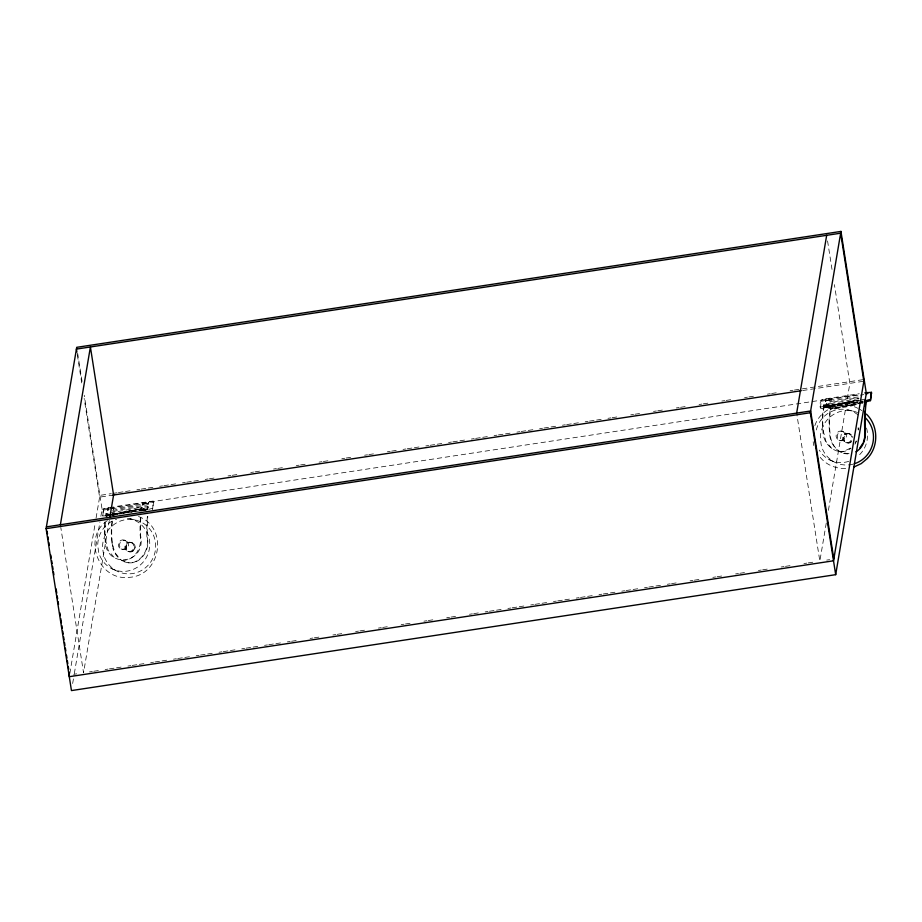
<?xml version="1.0" encoding="UTF-8"?>
<svg xmlns="http://www.w3.org/2000/svg" width="922" height="922" viewBox="0 0 922 922"><rect width="100%" height="100%" fill="white"/><g stroke="black" fill="none" stroke-linecap="round" stroke-linejoin="round"><path stroke-width="0.69" stroke-dasharray="4.61 3.46" d="M147.37 516.378A167.988 162.687 -70.8 0 0 146.944 537.975C150.125 551.46 137.366 567.099 124.666 561.809C138.726 567.237 150.39 551.114 147.359 538.125A167.988 162.687 -70.8 0 1 147.797 516.539M140.974 510.465L141.239 507.261L147.716 509.497M69.818 673.521L95.323 522.543M96.072 518.037L99.91 495.379L111.285 493.65M72.654 683.49L74.094 674.996M74.325 673.579L99.922 522.002M100.878 516.332L102.077 509.255L84.225 395.261M112.369 506.996L103.633 508.806L102.423 515.94L106.595 515.767M102.815 515.629L103.575 508.886M106.606 515.168L106.756 514.28L106.791 516.32L106.606 515.168L110.098 514.637M107.782 510.431L107.747 508.391L107.782 510.431L111.274 509.901M109.303 520.423L83.556 672.806L60.817 527.58M112.588 513.393L112.611 515.433L112.588 513.393L109.084 513.923M113.763 508.667L113.613 509.555L113.579 507.515L113.763 508.667L110.26 509.198M141.734 511.019L141.711 508.979L147.532 508.103L147.716 509.255L141.884 510.143L141.504 509.105L147.67 511.019L141.32 508.956L141.4 510.615L119.606 514.003M142.737 505.129L142.703 503.089L142.737 505.129L148.557 504.253L148.523 502.213L148.557 504.253M147.532 508.103L147.382 508.979L141.562 509.866M153.686 501.222L152.672 509.44L153.19 501.049L113.752 506.789M863.418 402.165L824.568 408.066C816.869 411.627 819.335 396.956 825.997 398.777L859.246 393.729M820.373 408.169L821.375 400.033M824.395 406.302L824.545 405.426L830.376 404.539L830.399 406.579L824.579 407.466L824.395 406.302L830.226 405.426L830.376 404.539M825.57 401.577L825.547 399.537L825.57 401.577L831.402 400.69L831.367 398.65L831.402 400.69M824.579 407.466L824.545 405.426M826.273 523.051L819.842 561.152L796.873 414.508M828.417 510.35L849.865 383.356L834.41 284.656M105.719 515.997L105.834 513.808L108.715 513.266M106.145 516.147L106.284 515.421L110.525 514.637M860.099 403.271L830.376 408.757L830.238 409.483A82.6 79.995 -70.8 0 0 829.685 433.536C829.788 443.966 838.352 455.042 849.485 453.831M859.027 398.408L823.588 405L830.192 407.19L830.664 409.633A82.6 79.995 -70.8 0 0 830.111 433.686C830.526 441.673 834.767 449.821 842.454 452.944M823.588 405L823.507 407.144A82.6 79.995 -70.8 0 0 822.954 431.196C822.873 445.637 838.605 457.831 850.994 448.23M814.864 425.641C820.373 408.665 842.178 399.952 857.944 408.331M112.761 514.557L109.269 515.087L141.596 508.909C140.836 510.995 142.449 508.322 140.812 508.829M855.051 443.033L856.146 440.958M854.924 444.22L856.561 441.108M103.76 510.05L153.87 502.386M152.499 508.287L148.765 509.359M821.548 401.185L859.431 394.893M836 405.403L824.176 407.236L854.763 400.678L824.314 406.66L824.233 407.57L859.189 401.762M141.758 508.967L141.458 509.82L141.239 508.979M107.378 520.619C82.289 537.238 98.285 580.376 127.893 577.391C161.235 576.976 169.325 526.531 137.655 516.239M850.58 448.092L843.757 451.284L839.493 451.469M858.601 399.964L823.553 406.429L830.791 408.895L857.345 403.951L830.71 408.919M830.791 408.895L832.105 408.434M111.931 514.384L136.975 509.532L112.058 514.43M136.975 509.532L133.206 510.465M854.763 400.678L835.378 404.481M117.59 513.347L106.387 516.101L110.502 515.456M110.675 514.695L106.526 515.513L106.422 516.285M832.877 408.169L830.134 408.677L830.538 409.76L857.714 404.746M110.121 513.001L141.239 507.261M141.17 508.76L105.765 515.294L111.285 517.184M112.98 515.225L118.212 514.257M824.314 406.66L858.048 400.436M858.762 403.744L862.957 402.972L858.751 403.698M111.862 515.248L115.976 514.603M112.715 493.431L116.979 492.786M118.408 492.567L124.101 491.703M125.519 491.495L131.212 490.631M136.905 489.766L139.752 489.328M141.181 489.121L146.875 488.257M148.292 488.038L153.986 487.173M159.679 486.309L162.526 485.882M163.943 485.663L169.636 484.799M171.066 484.58L176.759 483.716M182.452 482.851L185.299 482.425M186.717 482.206L192.41 481.342M193.839 481.134L199.532 480.27M205.214 479.405L208.061 478.967M209.49 478.76L215.183 477.896M227.988 475.948L230.834 475.522M232.263 475.303L237.957 474.438M250.761 472.502L253.608 472.064M255.025 471.845L260.719 470.981M273.534 469.044L276.381 468.607M277.799 468.399L283.492 467.535M296.296 465.587L299.143 465.161M300.572 464.942L306.265 464.077M319.07 462.141L321.916 461.703M323.345 461.484L329.039 460.631M341.843 458.683L344.69 458.257M346.107 458.038L351.801 457.174M364.616 455.226L367.463 454.8M368.881 454.581L374.574 453.716M387.378 451.78L390.225 451.342M391.654 451.135L397.347 450.27M403.041 449.406L405.887 448.968M407.305 448.76L412.998 447.896M414.427 447.677L420.121 446.813M425.814 445.948L428.661 445.522M430.078 445.303L435.772 444.439M437.189 444.22L442.883 443.355M448.576 442.491L451.423 442.064M452.852 441.845L458.545 440.981M459.963 440.774L465.656 439.909M471.349 439.045L474.196 438.607M475.625 438.399L481.307 437.535M482.736 437.316L488.43 436.452M494.123 435.587L496.97 435.161M498.387 434.942L504.08 434.078M505.51 433.859L511.203 432.994M516.896 432.141L519.743 431.703M521.161 431.484L526.854 430.62M528.271 430.413L533.965 429.548M539.658 428.684L542.505 428.246M543.934 428.038L549.627 427.174M551.045 426.955L556.738 426.091M562.432 425.226L565.278 424.8M566.707 424.581L572.401 423.717M573.818 423.498L579.512 422.645M585.205 421.78L588.052 421.342M589.469 421.123L595.163 420.271M596.592 420.052L602.285 419.187M607.978 418.323L610.825 417.897M612.243 417.678L617.936 416.813M630.74 414.865L633.587 414.439M635.016 414.22L640.709 413.356M653.514 411.419L656.36 410.982M657.789 410.774L663.483 409.91M676.287 407.962L679.134 407.536M680.551 407.317L686.245 406.452M699.06 404.504L701.907 404.078M703.325 403.859L709.018 402.995M721.822 401.058L724.669 400.621M726.098 400.413L731.791 399.549M744.596 397.601L747.442 397.175M748.871 396.956L754.565 396.091M767.369 394.155L770.216 393.717M771.633 393.498L777.327 392.634M790.142 390.698L792.989 390.26M794.407 390.052L862.715 379.691M113.59 495.022L99.611 497.142L84.156 398.442M802.647 390.525L863.845 381.235M102.077 509.255L109.199 508.172M110.087 508.045L859.2 394.432M107.597 509.278L112.265 508.575M142.553 503.977L148.373 503.089M825.397 400.425L831.218 399.537M860.341 395.123L863.833 394.593M142.887 504.253L148.707 503.366M825.72 400.69L831.552 399.814M861.828 399.768L865.32 399.238M824.729 406.579L830.549 405.692M109.372 515.34L121.865 513.45M123.248 513.243L145.446 509.866M820.188 407.017L863.234 401.012M859.534 402.165L863.027 401.635M73.772 674.293L76.699 673.844M89.503 671.908L92.35 671.47M93.779 671.262L99.472 670.398M105.166 669.533L108.012 669.095M109.43 668.888L115.123 668.024M116.541 667.805L122.234 666.94M127.928 666.076L130.774 665.649M132.203 665.43L137.897 664.566M139.314 664.347L145.008 663.494M150.701 662.63L153.548 662.192M154.977 661.973L160.659 661.12M162.088 660.901L167.781 660.037M173.474 659.172L176.321 658.746M177.739 658.527L183.432 657.663M184.861 657.444L190.554 656.579M196.248 655.715L199.094 655.288M200.512 655.069L206.205 654.205M207.623 653.998L213.316 653.133M219.01 652.269L221.856 651.831M223.285 651.624L228.979 650.759M230.396 650.54L236.09 649.676M241.783 648.811L244.63 648.385M246.059 648.166L251.752 647.302M253.17 647.083L258.863 646.218M264.556 645.354L267.403 644.927M268.821 644.709L274.514 643.844M275.943 643.637L281.636 642.772M287.33 641.908L290.176 641.47M291.594 641.263L297.287 640.398M310.092 638.45L312.938 638.024M314.367 637.805L320.061 636.941M332.865 635.004L335.712 634.567M337.141 634.348L342.834 633.483M355.638 631.547L358.485 631.109M359.903 630.902L365.596 630.037M378.412 628.089L381.259 627.663M382.676 627.444L388.369 626.58M401.174 624.643L404.02 624.206M405.45 623.987L411.143 623.134M423.947 621.186L426.794 620.76M428.223 620.541L433.916 619.676M446.721 617.728L449.567 617.302M450.985 617.083L456.678 616.219M469.494 614.283L472.341 613.845M473.758 613.637L479.452 612.773M485.145 611.908L487.992 611.47M489.409 611.263L495.102 610.399M496.532 610.18L502.225 609.315M507.918 608.451L510.765 608.024M512.183 607.805L517.876 606.941M519.305 606.722L524.998 605.858M530.692 604.993L533.527 604.567M534.956 604.348L540.649 603.484M542.067 603.276L547.76 602.412M553.454 601.547L556.3 601.109M557.729 600.902L563.423 600.038M564.84 599.819L570.534 598.954M576.227 598.09L579.074 597.663M580.491 597.444L586.185 596.58M587.614 596.361L593.307 595.497M599 594.644L601.847 594.206M603.265 593.987L608.958 593.123M610.387 592.915L616.08 592.051M621.774 591.186L624.62 590.748M626.038 590.541L631.731 589.677M633.149 589.458L638.842 588.593M644.536 587.729L647.382 587.302M648.811 587.083L654.505 586.219M655.922 586L661.616 585.147M667.309 584.283L670.156 583.845M671.585 583.626L677.267 582.773M690.082 580.825L692.929 580.399M694.347 580.18L700.04 579.316M712.856 577.368L715.703 576.942M717.12 576.723L722.813 575.858M735.618 573.922L738.464 573.484M739.893 573.277L745.587 572.412M758.391 570.464L761.238 570.038M762.667 569.819L768.349 568.955M781.164 567.007L784.011 566.581M785.429 566.362L791.122 565.497M803.938 563.561L806.785 563.123M808.202 562.916L813.896 562.051M826.7 560.103L829.627 559.666M845.681 468.537C835.781 468.86 825.317 464.642 819.543 456.378M849.07 453.682L842.028 452.806M121.704 560.322C134.647 561.44 142.426 547.126 140.213 535.647A167.988 162.687 -70.8 0 1 140.386 517.634M847.837 409.887L853.323 411.177M130.037 518.752L135.534 520.043M842.305 431.277A4.714 4.564 -70.8 0 1 843.526 439.298A4.714 4.564 -70.8 0 1 836.127 436.509A4.714 4.564 -70.8 0 1 842.305 431.277L843.492 431.692A4.714 4.564 -70.8 0 1 844.725 439.713A4.714 4.564 -70.8 0 1 837.314 436.924A4.714 4.564 -70.8 0 1 843.492 431.692M848.851 433.559A4.714 4.564 -70.8 0 1 850.084 441.58A4.714 4.564 -70.8 0 1 842.673 438.791A4.714 4.564 -70.8 0 1 848.851 433.559L850.049 433.974M838.997 440.117L840.196 440.532M845.555 442.387L846.742 442.802M105.88 513.785L111.101 515.594M124.516 540.142A4.714 4.564 -70.8 0 1 125.738 548.152A4.714 4.564 -70.8 0 1 118.327 545.375A4.714 4.564 -70.8 0 1 124.516 540.142L125.703 540.557A4.714 4.564 -70.8 0 1 126.925 548.567A4.714 4.564 -70.8 0 1 119.526 545.789A4.714 4.564 -70.8 0 1 125.703 540.557M131.062 542.413A4.714 4.564 -70.8 0 1 132.284 550.434A4.714 4.564 -70.8 0 1 124.885 547.645A4.714 4.564 -70.8 0 1 131.062 542.413L132.261 542.827A4.714 4.564 -70.8 0 1 133.483 550.849A4.714 4.564 -70.8 0 1 126.072 548.06A4.714 4.564 -70.8 0 1 132.261 542.827M112 521.322A82.6 79.995 -70.8 0 0 111.896 542.39L114.87 552.589L120.782 559.677M121.208 548.97L122.396 549.385M127.755 551.252L128.953 551.667M111.885 542.401L113.164 547.991M851.502 401.646L851.409 402.557M133.702 510.5L133.621 511.41M828.936 459.479L834.018 461.853M111.147 568.332L116.23 570.718M124.666 561.809C118.615 559.493 114.374 554.007 112.738 547.852M859.627 409.034L861.782 410.624M831.84 448.472L825.928 441.396L823.369 431.346A82.6 79.995 -70.8 0 1 823.922 407.293L824.072 406.567L824.233 407.57M114.051 557.337L108.139 550.25L105.581 540.2A82.6 79.995 -70.8 0 1 105.362 522.129M106.284 515.421L106.433 516.424M827.564 240.953L832.197 270.561M830.226 405.426L830.399 406.579M825.997 398.777L826.181 399.929M826.366 404.193L826.55 405.346M824.383 406.902L824.568 408.066M149.779 501.326L149.952 502.478M147.912 506.397L148.096 507.549M108.208 507.63L108.393 508.783M77.609 352.965L82.242 382.572M77.31 354.728L81.724 382.93M813.169 441.753L813.711 445.51M858.474 427.946L858.578 429.963M858.048 427.796L858.163 429.813M104.935 521.979A82.6 79.995 -70.8 0 0 105.166 540.05C105.166 569.323 146.471 564.621 140.628 535.786A167.988 162.687 -70.8 0 1 140.801 517.784M112.323 542.539A82.6 79.995 -70.8 0 1 112.864 518.487M127.374 518.268A26.761 25.92 -70.8 0 1 149.767 544.222A26.761 25.92 -70.8 0 1 127.374 571.087A26.761 25.92 -70.8 0 1 98.746 552.612L97.744 545.755A26.761 25.92 -70.8 0 1 116.575 519.27M112.668 510.615A20.042 2.409 -8.9 0 1 141.792 505.855A20.042 2.409 -8.9 0 1 141.469 509.497A20.042 2.409 -8.9 0 1 112.392 513.635M112.841 511.779A20.042 2.409 -8.9 0 1 142.587 506.985A20.042 2.409 -8.9 0 1 140.305 510.995M114.881 514.741A20.042 2.409 -8.9 0 1 112.576 514.787M851.813 440.981A4.714 4.564 -70.8 0 1 844.54 441.315A4.714 4.564 -70.8 0 1 846.246 434.032A4.714 4.564 -70.8 0 1 852.631 437.466M852.896 464.192A27.349 26.484 -70.8 0 1 821.352 445.799L820.326 438.78A27.349 26.484 -70.8 0 1 858.555 413.021M816.304 429.963A26.761 25.92 -70.8 0 1 858.613 415.419M866.542 428.027A26.761 25.92 -70.8 0 1 857.195 456.874M848.713 461.38A26.761 25.92 -70.8 0 1 819.255 450.086M851.271 441.984A4.714 4.564 -70.8 0 1 844.379 440.739A4.714 4.564 -70.8 0 1 846.915 433.974A4.714 4.564 -70.8 0 1 852.919 437.57M861.621 399.964A20.042 2.409 -8.9 0 1 833.799 404.666A20.042 2.409 -8.9 0 1 830.457 401.762A20.042 2.409 -8.9 0 1 858.267 397.059M858.094 402.142A20.042 2.409 -8.9 0 1 831.46 405.922A20.042 2.409 -8.9 0 1 831.759 402.58A20.042 2.409 -8.9 0 1 858.451 398.212M103.564 554.652L102.538 547.633A27.349 26.484 -70.8 0 1 139.925 521.495A27.349 26.484 -70.8 0 1 146.552 566.823A27.349 26.484 -70.8 0 1 103.564 554.652M133.194 550.745A4.714 4.564 -70.8 0 0 131.973 542.724A4.714 4.564 -70.8 0 0 125.784 547.956A4.714 4.564 -70.8 0 0 133.194 550.745"/><path stroke-width="1.38" d="M864.905 411.108A167.988 162.687 -70.8 0 0 864.732 429.122L864.652 437.604L863.418 442.26M865.954 401.566L865.919 404.101A167.988 162.687 -70.8 0 0 865.159 429.272C866.184 437.662 863.764 447.435 855.904 451.803M866.311 393.348L835.689 574.671L71.455 690.578L46.1 528.652L76.722 347.329L840.956 231.422L866.496 394.512M60.379 524.756L90.402 346.972L113.59 495.022L109.776 517.599M796.654 413.102L826.677 235.317M835.689 574.671L810.334 412.745L840.956 231.422M864.144 379.472L833.523 560.795L69.288 676.69L69.138 672.103M870.287 399.433L866.012 400.597L866.196 401.75L870.414 400.655L871.451 392.311L864.79 392.887M870.46 400.586L871.474 392.369M862.877 443.298L859.73 448.115M865.262 406.337A167.988 162.687 -70.8 0 1 865.493 403.951L865.182 402.211M867.521 458.28C878.92 446.156 878.389 425.63 866.415 414.116M867.406 458.441L861.206 463.616L853.956 467.005M865.47 402.361C866.138 402.465 865.101 401.831 865.539 403.145M112.415 495.195L801.23 390.732M46.4 526.877L810.634 410.982L833.822 559.032M46.1 528.652L810.334 412.745M870.887 393.348L871.659 393.521M865.17 402.338L865.735 402.372M867.567 392.472L867.74 393.625M863.845 381.235L840.657 233.197L76.422 349.092L76.86 351.916M865.17 400.125L865.355 401.277M47.057 531.107L47.506 533.93M47.944 536.754L48.382 539.566M48.831 542.39L49.269 545.213M50.814 555.079L51.252 557.902M51.701 560.726L52.139 563.538M52.577 566.362L53.027 569.185M53.464 571.997L53.902 574.821M56.115 588.916L56.772 593.146M57.222 595.969L57.66 598.793M58.098 601.605L58.547 604.429M59.872 612.888L60.31 615.712M60.748 618.524L61.417 622.765M61.855 625.577L62.293 628.401M62.742 631.224L63.18 634.036M63.618 636.86L64.067 639.684M64.505 642.496L64.943 645.319M65.381 648.143L65.831 650.955M66.488 655.185L66.937 658.008M67.375 660.832L67.813 663.644M68.263 666.468L68.701 669.291M865.366 417.77A27.349 26.484 -70.8 0 1 854.233 463.801"/></g></svg>
